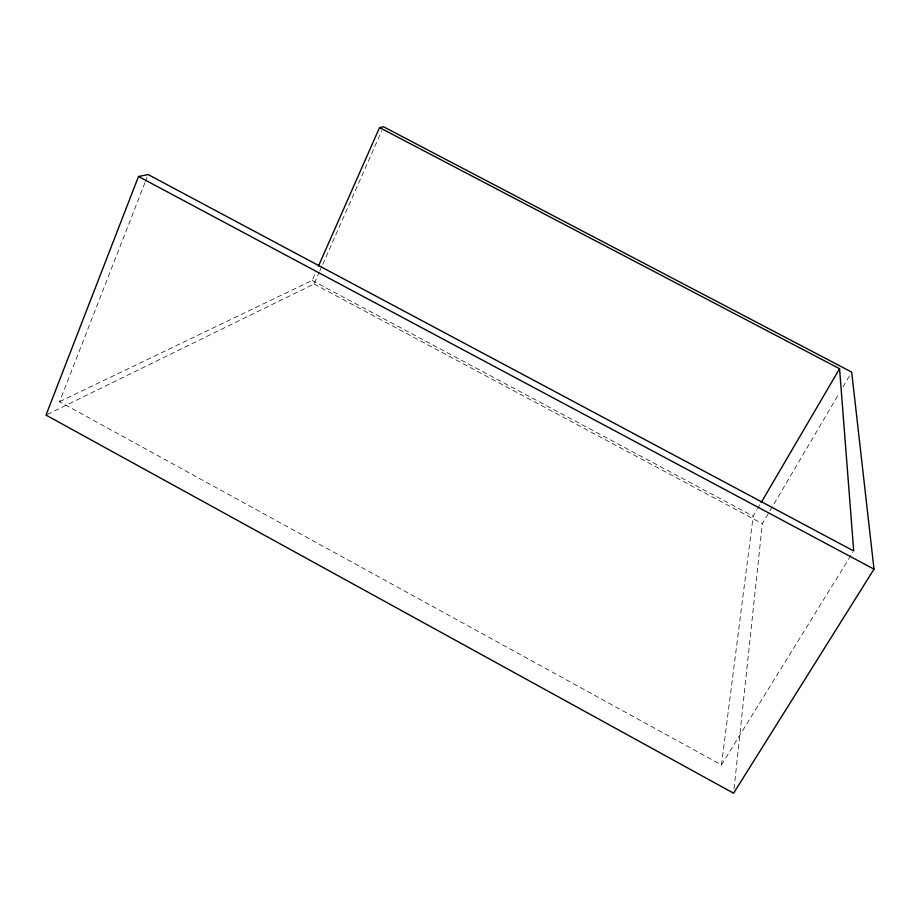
<?xml version="1.0" encoding="UTF-8"?>
<svg xmlns="http://www.w3.org/2000/svg" width="920" height="920" viewBox="0 0 920 920"><rect width="100%" height="100%" fill="white"/><g stroke="black" fill="none" stroke-linecap="round" stroke-linejoin="round"><path stroke-width="0.69" stroke-dasharray="4.6 3.45" d="M734.045 788.934L762.346 523.675L839.339 393.058M144.98 182.562L59.558 401.695L721.441 764.911L753.181 516.178L756.815 509.979M145.498 181.228L147.062 177.215M59.558 401.695L312.122 280.427L315.008 273.895M47.288 414.471L314.053 284.004L319.263 272.205M319.838 270.894L322.161 265.661M322.736 264.351L381.8 130.72M757.539 508.737L760.449 503.78M842.973 386.894L850.966 373.336M721.441 764.911L852.943 552.195M312.122 280.427L753.181 516.178M314.053 284.004L762.346 523.675"/><path stroke-width="1.38" d="M379.546 127.592L839.569 368.724L853.702 550.976L148.108 174.547L138.506 176.49L46 415.104L733.585 793.212L874 569.158L851.69 372.105L383.536 126.787L379.546 127.592L318.469 266.064M761.173 502.55L839.569 368.724M138.506 176.49L874 569.158"/></g></svg>
